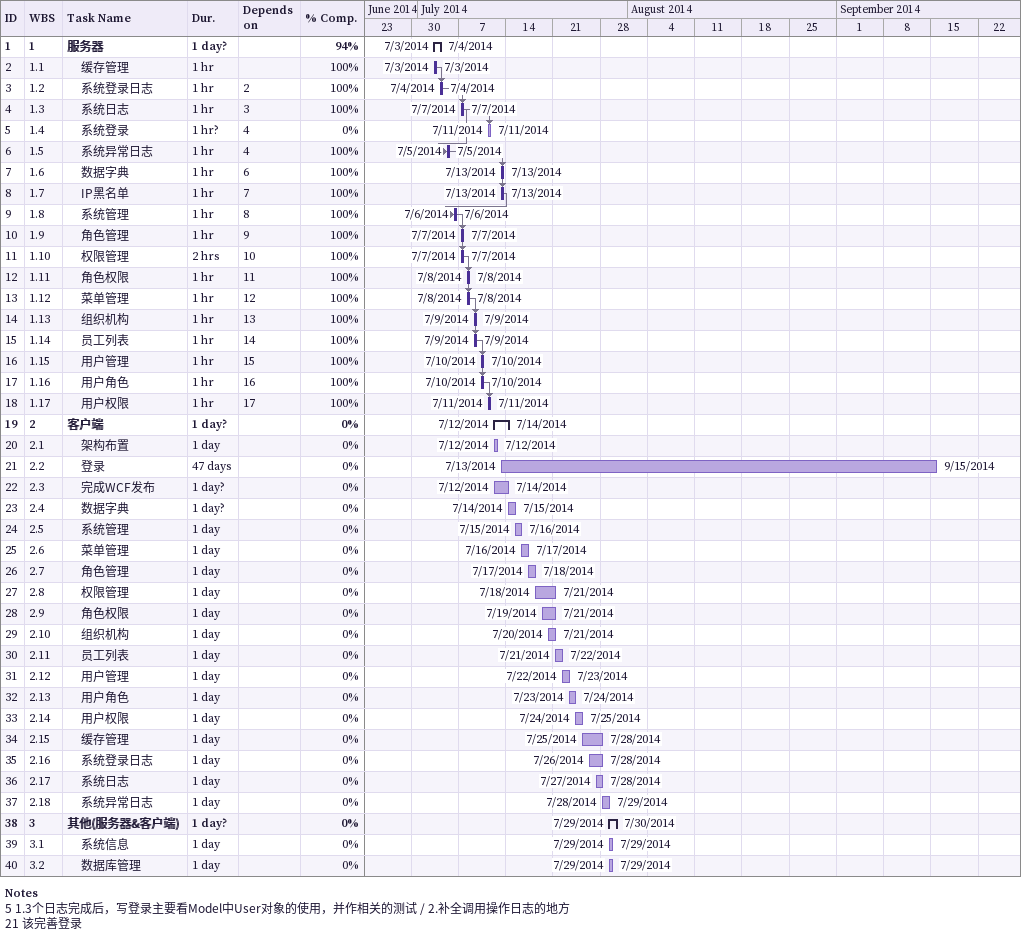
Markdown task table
| ID | WBS | Task | Duration | Start | Finish | Predecessors | % complete |
|---|---|---|---|---|---|---|---|
| 1 | 1 | **服务器** | 1d? | 2014-07-03 | 2014-07-04 |  | 94 |
| 2 | 1.1 | 缓存管理 | 1h | 2014-07-03 | 2014-07-03 |  | 100 |
| 3 | 1.2 | 系统登录日志 | 1h | 2014-07-04 | 2014-07-04 | 2 | 100 |
| 4 | 1.3 | 系统日志 | 1h | 2014-07-07 | 2014-07-07 | 3 | 100 |
| 5 | 1.4 | 系统登录 | 1h? | 2014-07-11 | 2014-07-11 | 4 | 0 |
| 6 | 1.5 | 系统异常日志 | 1h | 2014-07-05 | 2014-07-05 | 4 | 100 |
| 7 | 1.6 | 数据字典 | 1h | 2014-07-13 | 2014-07-13 | 6 | 100 |
| 8 | 1.7 | IP黑名单 | 1h | 2014-07-13 | 2014-07-13 | 7 | 100 |
| 9 | 1.8 | 系统管理 | 1h | 2014-07-06 | 2014-07-06 | 8 | 100 |
| 10 | 1.9 | 角色管理 | 1h | 2014-07-07 | 2014-07-07 | 9 | 100 |
| 11 | 1.10 | 权限管理 | 2h | 2014-07-07 | 2014-07-07 | 10 | 100 |
| 12 | 1.11 | 角色权限 | 1h | 2014-07-08 | 2014-07-08 | 11 | 100 |
| 13 | 1.12 | 菜单管理 | 1h | 2014-07-08 | 2014-07-08 | 12 | 100 |
| 14 | 1.13 | 组织机构 | 1h | 2014-07-09 | 2014-07-09 | 13 | 100 |
| 15 | 1.14 | 员工列表 | 1h | 2014-07-09 | 2014-07-09 | 14 | 100 |
| 16 | 1.15 | 用户管理 | 1h | 2014-07-10 | 2014-07-10 | 15 | 100 |
| 17 | 1.16 | 用户角色 | 1h | 2014-07-10 | 2014-07-10 | 16 | 100 |
| 18 | 1.17 | 用户权限 | 1h | 2014-07-11 | 2014-07-11 | 17 | 100 |
| 19 | 2 | **客户端** | 1d? | 2014-07-12 | 2014-07-14 |  | 0 |
| 20 | 2.1 | 架构布置 | 1d | 2014-07-12 | 2014-07-12 |  | 0 |
| 21 | 2.2 | 登录 | 47d | 2014-07-13 | 2014-09-15 |  | 0 |
| 22 | 2.3 | 完成WCF发布 | 1d? | 2014-07-12 | 2014-07-14 |  | 0 |
| 23 | 2.4 | 数据字典 | 1d? | 2014-07-14 | 2014-07-15 |  | 0 |
| 24 | 2.5 | 系统管理 | 1d | 2014-07-15 | 2014-07-16 |  | 0 |
| 25 | 2.6 | 菜单管理 | 1d | 2014-07-16 | 2014-07-17 |  | 0 |
| 26 | 2.7 | 角色管理 | 1d | 2014-07-17 | 2014-07-18 |  | 0 |
| 27 | 2.8 | 权限管理 | 1d | 2014-07-18 | 2014-07-21 |  | 0 |
| 28 | 2.9 | 角色权限 | 1d | 2014-07-19 | 2014-07-21 |  | 0 |
| 29 | 2.10 | 组织机构 | 1d | 2014-07-20 | 2014-07-21 |  | 0 |
| 30 | 2.11 | 员工列表 | 1d | 2014-07-21 | 2014-07-22 |  | 0 |
| 31 | 2.12 | 用户管理 | 1d | 2014-07-22 | 2014-07-23 |  | 0 |
| 32 | 2.13 | 用户角色 | 1d | 2014-07-23 | 2014-07-24 |  | 0 |
| 33 | 2.14 | 用户权限 | 1d | 2014-07-24 | 2014-07-25 |  | 0 |
| 34 | 2.15 | 缓存管理 | 1d | 2014-07-25 | 2014-07-28 |  | 0 |
| 35 | 2.16 | 系统登录日志 | 1d | 2014-07-26 | 2014-07-28 |  | 0 |
| 36 | 2.17 | 系统日志 | 1d | 2014-07-27 | 2014-07-28 |  | 0 |
| 37 | 2.18 | 系统异常日志 | 1d | 2014-07-28 | 2014-07-29 |  | 0 |
| 38 | 3 | **其他(服务器&客户端)** | 1d? | 2014-07-29 | 2014-07-30 |  | 0 |
| 39 | 3.1 | 系统信息 | 1d | 2014-07-29 | 2014-07-29 |  | 0 |
| 40 | 3.2 | 数据库管理 | 1d | 2014-07-29 | 2014-07-29 |  | 0 |

Notes
- 5: 1.3个日志完成后，写登录主要看Model中User对象的使用，并作相关的测试 / 2.补全调用操作日志的地方
- 21: 该完善 登录
